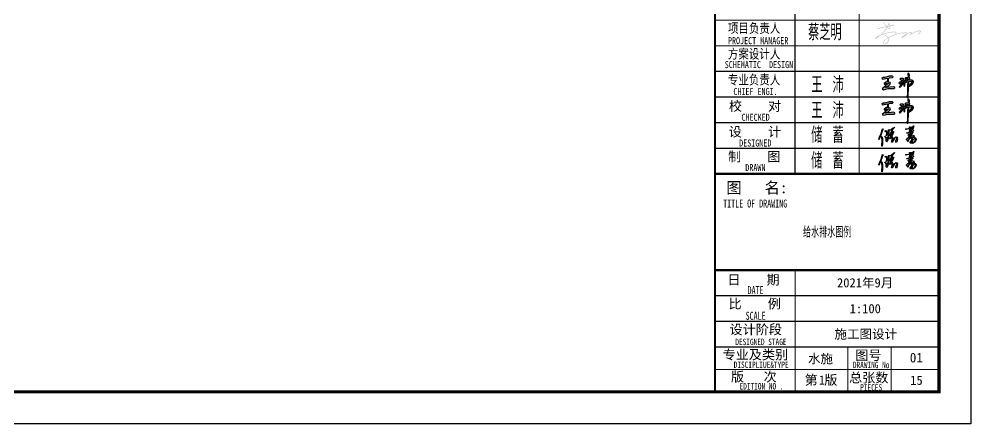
# Model space of a CAD drawing. Extents: x 27938 to 1507990, y 110129 to 923079.
# Drawn here: x 660812 to 690551, y 660457 to 673089 of the extents above; entities that cross this region are included whole.
import ezdxf
from ezdxf.enums import TextEntityAlignment as Align

# ---------------------------------------------------------------- set-up
doc = ezdxf.new("R2010")
doc.units = 0
doc.header["$LTSCALE"] = 1000
doc.header["$MEASUREMENT"] = 0
for name, color, linetype in [('C-Sheet-图框', 101, 'Continuous'), ('图框', 140, 'Continuous'), ('图签文字', 147, 'Continuous'), ('签名-水', 7, 'Continuous')]:
    doc.layers.add(name, color=color, linetype=linetype)
doc.layers.add('yichutu', color=7, linetype='Continuous', true_color=0xffffff, plot=False)
doc.layers.add('图签', color=147, linetype='Continuous', lineweight=18)
doc.styles.add('宋体', font='', dxfattribs={"height": 50})
doc.styles.add('建筑图签-1', font='simhei.ttf', dxfattribs={"width": 0.7})
doc.styles.add('建筑图签-2', font='TXT.shx', dxfattribs={"width": 0.5, "bigfont": 'HZTXT.shx'})
doc.styles.get('宋体').set_extended_font_data('SimSun')

# ---------------------------------------------------------------- blocks, each defined once
blk = doc.blocks.new('jhsarg')
at = {"linetype": 'Continuous'}
h = blk.add_hatch(color=256, dxfattribs=at)
h.paths.add_polyline_path([(375.5, 273), (366.5, 254), (364.5, 243), (362.5, 241), (363.5, 239), (364.5, 238), (367.5, 247), (366.5, 248), (376.5, 269), (384.5, 292), (388.5, 297), (386.5, 299), (381.5, 293)])
h.paths.add_polyline_path([(381.5, 251), (376.5, 258), (374.5, 258), (373.5, 256), (378.5, 251), (381.5, 238), (380.5, 200), (382.5, 199), (384.5, 213), (383.5, 242)])
h.paths.add_polyline_path([(410.5, 284), (403.5, 289), (399.5, 288), (399.5, 285), (404.5, 283), (405.5, 284), (409.5, 279), (409.5, 270), (404.5, 259), (407.5, 261), (411.5, 269), (412.5, 279)], flags=17)
h.paths.add_polyline_path([(441.5, 296), (452.5, 305), (454.5, 310), (447.5, 304), (439.5, 304), (437.5, 298), (433.5, 295), (424.5, 293), (418.5, 294), (416.5, 292), (420.5, 286), (420.5, 272), (417.5, 255), (410.5, 236), (408.5, 238), (408.5, 243), (405.5, 250), (400.5, 255), (397.5, 255), (397.5, 253), (403.5, 248), (405.5, 244), (405.5, 228), (408.5, 224), (410.5, 226), (414.5, 235), (421.5, 269), (421.5, 289), (435.5, 293), (435.5, 285), (426.5, 261), (429.5, 260), (433.5, 268), (439.5, 275), (441.5, 273), (438.5, 265), (424.5, 242), (428.5, 241), (429.5, 247), (433.5, 251), (435.5, 251), (438.5, 247), (439.5, 235), (436.5, 223), (440.5, 222), (451.5, 241), (457.5, 247), (463.5, 250), (466.5, 247), (466.5, 244), (460.5, 230), (460.5, 223), (464.5, 220), (467.5, 225), (470.5, 239), (469.5, 241), (471.5, 245), (466.5, 252), (461.5, 253), (451.5, 246), (442.5, 233), (441.5, 248), (438.5, 254), (435.5, 256), (439.5, 261), (448.5, 281), (447.5, 284), (445.5, 284), (439.5, 280), (437.5, 277), (435.5, 278)])
h.paths.add_polyline_path([(545.5, 311), (540.5, 311), (539.5, 308), (541.5, 305), (539.5, 303), (526.5, 300), (518.5, 300), (517.5, 298), (521.5, 295), (527.5, 298), (539.5, 300), (541.5, 295), (540.5, 284), (537.5, 281), (524.5, 276), (527.5, 273), (538.5, 278), (541.5, 277), (543.5, 280), (547.5, 282), (551.5, 279), (546.5, 274), (531.5, 265), (532.5, 263), (535.5, 263), (548.5, 271), (550.5, 270), (542.5, 261), (536.5, 257), (538.5, 252), (530.5, 247), (523.5, 239), (523.5, 235), (528.5, 234), (528.5, 229), (531.5, 227), (533.5, 229), (534.5, 236), (546.5, 247), (553.5, 250), (565.5, 250), (570.5, 244), (557.5, 236), (555.5, 237), (555.5, 241), (557.5, 246), (552.5, 246), (553.5, 234), (544.5, 223), (544.5, 218), (546.5, 216), (559.5, 215), (572.5, 224), (579.5, 235), (579.5, 241), (577.5, 246), (567.5, 254), (565.5, 259), (566.5, 261), (561.5, 263), (560.5, 261), (564.5, 255), (563.5, 253), (551.5, 253), (540.5, 247), (536.5, 243), (534.5, 244), (537.5, 249), (554.5, 262), (553.5, 265), (550.5, 265), (551.5, 267), (553.5, 265), (552.5, 268), (560.5, 276), (560.5, 278), (556.5, 281), (563.5, 287), (563.5, 289), (557.5, 291), (562.5, 304), (564.5, 317), (561.5, 317), (559.5, 313), (547.5, 308)])
h.paths.add_polyline_path([(558.5, 309), (558.5, 300), (554.5, 299), (550.5, 302), (546.5, 300), (548.5, 297), (552.5, 296), (550.5, 290), (544.5, 285), (542.5, 288), (543.5, 289), (544.5, 302)], flags=16)
h.paths.add_polyline_path([(552.5, 290), (553.5, 289), (551.5, 289)], flags=16)
h.paths.add_polyline_path([(549.5, 283), (550.5, 282), (548.5, 282)], flags=16)
h.paths.add_polyline_path([(553.5, 284), (554.5, 283), (552.5, 283), (553.5, 282), (551.5, 282), (552.5, 283)], flags=16)
h.paths.add_polyline_path([(571.5, 248), (575.5, 243), (576.5, 236), (567.5, 223), (559.5, 217), (555.5, 219), (555.5, 225), (556.5, 226), (557.5, 233), (571.5, 244)], flags=16)
h.paths.add_polyline_path([(550.5, 226), (553.5, 226), (554.5, 219), (549.5, 219), (549.5, 225)], flags=16)
for points in [[(363.5, 239), (362.5, 241), (364.5, 243), (366.5, 254), (375.5, 273), (381.5, 293), (386.5, 299), (388.5, 297), (384.5, 292), (376.5, 269), (366.5, 248), (367.5, 247), (364.5, 238), (363.5, 239)], [(397.5, 253), (397.5, 255), (400.5, 255), (405.5, 250), (408.5, 243), (408.5, 238), (410.5, 236), (417.5, 255), (420.5, 272), (420.5, 286), (416.5, 292), (418.5, 294), (424.5, 293), (433.5, 295), (437.5, 298), (439.5, 304), (447.5, 304), (454.5, 310), (452.5, 305), (441.5, 296), (435.5, 278), (437.5, 277), (439.5, 280), (445.5, 284), (447.5, 284), (448.5, 281), (439.5, 261), (435.5, 256), (438.5, 254), (441.5, 248), (442.5, 233), (451.5, 246), (461.5, 253), (466.5, 252), (471.5, 245), (469.5, 241), (470.5, 239), (467.5, 225), (464.5, 220), (460.5, 223), (460.5, 230), (466.5, 244), (466.5, 247), (463.5, 250), (457.5, 247), (451.5, 241), (440.5, 222), (436.5, 223), (439.5, 235), (438.5, 247), (435.5, 251), (433.5, 251), (429.5, 247), (428.5, 241), (424.5, 242), (438.5, 265), (441.5, 273), (439.5, 275), (433.5, 268), (429.5, 260), (426.5, 261), (435.5, 285), (435.5, 293), (421.5, 289), (421.5, 269), (414.5, 235), (410.5, 226), (408.5, 224), (405.5, 228), (405.5, 244), (403.5, 248), (397.5, 253)], [(399.5, 285), (399.5, 288), (403.5, 289), (410.5, 284), (412.5, 279), (411.5, 269), (407.5, 261), (404.5, 259), (409.5, 270), (409.5, 279), (405.5, 284), (404.5, 283), (399.5, 285)], [(517.5, 298), (518.5, 300), (526.5, 300), (539.5, 303), (541.5, 305), (539.5, 308), (540.5, 311), (545.5, 311), (547.5, 308), (559.5, 313), (561.5, 317), (564.5, 317), (562.5, 304), (557.5, 291), (563.5, 289), (563.5, 287), (556.5, 281), (560.5, 278), (560.5, 276), (552.5, 268), (554.5, 262), (537.5, 249), (534.5, 244), (536.5, 243), (540.5, 247), (551.5, 253), (563.5, 253), (564.5, 255), (560.5, 261), (561.5, 263), (566.5, 261), (565.5, 259), (567.5, 254), (577.5, 246), (579.5, 241), (579.5, 235), (572.5, 224), (559.5, 215), (546.5, 216), (544.5, 218), (544.5, 223), (553.5, 234), (552.5, 246), (557.5, 246), (555.5, 241), (555.5, 237), (557.5, 236), (570.5, 244), (565.5, 250), (553.5, 250), (546.5, 247), (534.5, 236), (533.5, 229), (531.5, 227), (528.5, 229), (528.5, 234), (523.5, 235), (523.5, 239), (530.5, 247), (538.5, 252), (536.5, 257), (542.5, 261), (550.5, 270), (548.5, 271), (535.5, 263), (532.5, 263), (531.5, 265), (546.5, 274), (551.5, 279), (547.5, 282), (543.5, 280), (541.5, 277), (538.5, 278), (527.5, 273), (524.5, 276), (537.5, 281), (540.5, 284), (541.5, 295), (539.5, 300), (527.5, 298), (521.5, 295), (517.5, 298)], [(543.5, 289), (542.5, 288), (544.5, 285), (550.5, 290), (552.5, 296), (548.5, 297), (546.5, 300), (550.5, 302), (554.5, 299), (558.5, 300), (558.5, 309), (544.5, 302), (543.5, 289)], [(549.5, 283), (548.5, 282), (550.5, 282), (549.5, 283)], [(552.5, 290), (551.5, 289), (553.5, 289), (552.5, 290)], [(552.5, 283), (551.5, 282), (553.5, 282), (552.5, 283)], [(553.5, 284), (552.5, 283), (554.5, 283), (553.5, 284)], [(373.5, 256), (374.5, 258), (376.5, 258), (381.5, 251), (383.5, 242), (384.5, 213), (382.5, 199), (380.5, 200), (381.5, 238), (378.5, 251), (373.5, 256)], [(550.5, 226), (549.5, 225), (549.5, 219), (554.5, 219), (553.5, 226), (550.5, 226)], [(551.5, 267), (550.5, 265), (553.5, 265), (551.5, 267)], [(556.5, 226), (555.5, 225), (555.5, 219), (559.5, 217), (567.5, 223), (576.5, 236), (575.5, 243), (571.5, 248), (571.5, 244), (557.5, 233), (556.5, 226)]]:
    blk.add_lwpolyline(points, dxfattribs=at)
blk = doc.blocks.new('王沛')
h = blk.add_hatch(color=7)
h.paths.add_polyline_path([(205, 110), (204, 111), (202, 111), (187, 96), (190, 92), (198, 100)])
h.paths.add_polyline_path([(141, 110), (141, 111), (143, 110), (140, 108)], flags=16)
h.paths.add_polyline_path([(130, 110), (135, 110), (134, 102), (129, 107)], flags=16)
h.paths.add_polyline_path([(232, 120), (238, 120), (243, 118), (243, 115), (233, 103), (230, 103), (229, 113), (230, 119)], flags=16)
h.paths.add_polyline_path([(206, 120), (205, 121), (201, 121), (187, 114), (186, 111), (191, 109), (201, 115), (205, 115), (207, 117)])
h.paths.add_polyline_path([(206, 130), (205, 131), (193, 131), (191, 128), (196, 125), (203, 124), (207, 127)])
h.paths.add_polyline_path([(159, 141), (158, 142), (144, 141), (126, 136), (118, 136), (113, 132), (115, 129), (137, 133), (136, 116), (130, 115), (123, 110), (123, 108), (130, 99), (114, 86), (120, 83), (140, 88), (165, 88), (168, 91), (168, 93), (165, 96), (128, 92), (135, 97), (138, 97), (148, 107), (150, 111), (148, 114), (141, 116), (141, 129), (144, 135), (158, 136), (161, 139)])
h.paths.add_polyline_path([(229, 153), (228, 154), (225, 153), (227, 137), (225, 135), (215, 135), (212, 132), (214, 130), (226, 130), (225, 123), (222, 123), (213, 118), (218, 127), (217, 128), (213, 126), (209, 121), (207, 110), (208, 99), (210, 98), (212, 100), (212, 113), (220, 117), (226, 118), (224, 105), (223, 62), (222, 55), (219, 54), (222, 49), (225, 49), (227, 51), (228, 98), (233, 98), (245, 108), (249, 115), (249, 119), (242, 124), (230, 125), (231, 130), (234, 132), (234, 134), (231, 136), (232, 144)])
at = {"color": 7, "linetype": 'Continuous', "elevation": 7849739}
for points in [[(159, 141), (158, 142), (144, 141), (126, 136), (118, 136), (113, 132), (115, 129), (137, 133), (136, 116), (130, 115), (123, 110), (123, 108), (130, 99), (114, 86), (120, 83), (140, 88), (165, 88), (168, 91), (168, 93), (165, 96), (128, 92), (135, 97), (138, 97), (148, 107), (150, 111), (148, 114), (141, 116), (141, 129), (144, 135), (158, 136), (161, 139), (159, 141)], [(206, 130), (205, 131), (193, 131), (191, 128), (196, 125), (203, 124), (207, 127), (206, 130)], [(229, 153), (228, 154), (225, 153), (227, 137), (225, 135), (215, 135), (212, 132), (214, 130), (226, 130), (225, 123), (222, 123), (213, 118), (218, 127), (217, 128), (213, 126), (209, 121), (207, 110), (208, 99), (210, 98), (212, 100), (212, 113), (220, 117), (226, 118), (224, 105), (223, 62), (222, 55), (219, 54), (222, 49), (225, 49), (227, 51), (228, 98), (233, 98), (245, 108), (249, 115), (249, 119), (242, 124), (230, 125), (231, 130), (234, 132), (234, 134), (231, 136), (232, 144), (229, 153)], [(130, 110), (135, 110), (134, 102), (129, 107), (130, 110)], [(141, 110), (141, 111), (143, 110), (140, 108), (141, 110)], [(206, 120), (205, 121), (201, 121), (187, 114), (186, 111), (191, 109), (201, 115), (205, 115), (207, 117), (206, 120)], [(205, 110), (204, 111), (202, 111), (187, 96), (190, 92), (198, 100), (205, 110)], [(232, 120), (238, 120), (243, 118), (243, 115), (233, 103), (230, 103), (229, 113), (230, 119), (232, 120)]]:
    blk.add_lwpolyline(points, dxfattribs=at)
blk = doc.blocks.new('TK')
at = {"layer": '签名-水', "linetype": 'Continuous'}
h = blk.add_hatch(color=0, dxfattribs=at)
h.dxf.hatch_style = 1
h.paths.add_polyline_path([(546890, 501732), (546890, 501738), (546896, 501744), (546894, 501748), (546902, 501754), (546918, 501778), (546928, 501742)], flags=16)
h.paths.add_polyline_path([(546872, 501694), (546872, 501700), (546882, 501710), (546892, 501710), (546918, 501718), (546932, 501718), (546934, 501680), (546930, 501666), (546926, 501662), (546914, 501660), (546886, 501678)], flags=16)
h.paths.add_polyline_path([(546740, 501192), (546746, 501222), (546754, 501230), (546754, 501238), (546762, 501242), (546766, 501258), (546772, 501260), (546784, 501274), (546792, 501278), (546810, 501302), (546820, 501304), (546836, 501320), (546848, 501326), (546856, 501336), (546872, 501340), (546878, 501346), (546882, 501346), (546884, 501338), (546890, 501332), (546892, 501314), (546896, 501306), (546894, 501276), (546864, 501232), (546860, 501232), (546836, 501208), (546832, 501208), (546804, 501188), (546796, 501188), (546788, 501182), (546750, 501182)], flags=16)
h.paths.add_polyline_path([(546720, 501202), (546718, 501200), (546724, 501180), (546738, 501166), (546758, 501160), (546790, 501158), (546794, 501162), (546824, 501170), (546838, 501178), (546844, 501186), (546854, 501190), (546864, 501202), (546868, 501200), (546870, 501206), (546892, 501226), (546892, 501230), (546900, 501238), (546914, 501262), (546920, 501292), (546926, 501302), (546918, 501312), (546914, 501334), (546910, 501338), (546908, 501348), (546902, 501354), (546902, 501360), (546908, 501360), (546920, 501370), (546936, 501376), (546942, 501384), (546950, 501384), (546958, 501390), (546980, 501396), (546984, 501402), (546990, 501402), (547008, 501412), (547016, 501412), (547018, 501416), (547028, 501418), (547040, 501426), (547048, 501426), (547056, 501432), (547092, 501442), (547096, 501446), (547116, 501450), (547126, 501456), (547134, 501456), (547160, 501466), (547170, 501466), (547190, 501476), (547200, 501474), (547212, 501480), (547236, 501484), (547240, 501488), (547246, 501486), (547252, 501490), (547280, 501492), (547288, 501496), (547424, 501508), (547446, 501506), (547456, 501502), (547460, 501496), (547456, 501488), (547448, 501486), (547440, 501478), (547428, 501474), (547366, 501432), (547358, 501422), (547346, 501416), (547338, 501406), (547334, 501406), (547330, 501398), (547322, 501398), (547318, 501394), (547322, 501390), (547306, 501376), (547308, 501364), (547320, 501354), (547328, 501360), (547336, 501360), (547346, 501368), (547354, 501370), (547382, 501392), (547392, 501396), (547396, 501402), (547404, 501402), (547418, 501414), (547426, 501416), (547474, 501460), (547484, 501478), (547492, 501486), (547498, 501484), (547504, 501490), (547522, 501494), (547524, 501498), (547532, 501498), (547540, 501504), (547568, 501512), (547600, 501512), (547596, 501500), (547588, 501490), (547572, 501482), (547560, 501464), (547564, 501448), (547572, 501444), (547582, 501444), (547588, 501452), (547594, 501452), (547636, 501482), (547650, 501486), (547668, 501504), (547684, 501508), (547690, 501516), (547694, 501514), (547746, 501538), (547754, 501538), (547780, 501550), (547820, 501560), (547824, 501564), (547846, 501564), (547866, 501570), (547880, 501566), (547880, 501556), (547870, 501544), (547870, 501538), (547862, 501530), (547858, 501520), (547846, 501512), (547832, 501490), (547836, 501478), (547844, 501470), (547852, 501472), (547874, 501498), (547880, 501512), (547894, 501528), (547894, 501532), (547902, 501540), (547912, 501558), (547912, 501574), (547900, 501588), (547882, 501592), (547834, 501590), (547818, 501582), (547808, 501584), (547770, 501568), (547748, 501564), (547740, 501556), (547712, 501548), (547686, 501532), (547676, 501530), (547662, 501518), (547656, 501518), (547650, 501512), (547626, 501502), (547632, 501514), (547624, 501534), (547612, 501534), (547606, 501538), (547586, 501538), (547540, 501528), (547526, 501520), (547486, 501506), (547480, 501518), (547464, 501526), (547456, 501524), (547452, 501530), (547428, 501532), (547396, 501530), (547390, 501526), (547370, 501528), (547356, 501526), (547350, 501522), (547314, 501522), (547302, 501518), (547298, 501520), (547290, 501514), (547270, 501516), (547250, 501512), (547244, 501508), (547194, 501500), (547190, 501494), (547164, 501490), (547132, 501478), (547092, 501468), (547086, 501462), (547082, 501464), (547058, 501452), (547046, 501450), (547008, 501432), (547002, 501432), (546988, 501422), (546982, 501422), (546974, 501416), (546966, 501416), (546944, 501402), (546934, 501400), (546924, 501390), (546918, 501390), (546914, 501384), (546908, 501384), (546888, 501372), (546874, 501394), (546850, 501418), (546826, 501436), (546816, 501440), (546804, 501452), (546772, 501452), (546768, 501448), (546782, 501432), (546804, 501420), (546810, 501420), (546854, 501384), (546868, 501366), (546868, 501360), (546852, 501352), (546838, 501340), (546830, 501338), (546822, 501328), (546812, 501324), (546802, 501312), (546792, 501308), (546744, 501258), (546728, 501228), (546728, 501220), (546722, 501214)])
h.paths.add_polyline_path([(546478, 501354), (546476, 501352), (546476, 501342), (546486, 501334), (546508, 501336), (546536, 501350), (546540, 501356), (546554, 501358), (546564, 501368), (546572, 501370), (546580, 501380), (546592, 501384), (546596, 501392), (546602, 501392), (546642, 501426), (546646, 501426), (546652, 501434), (546664, 501436), (546682, 501448), (546694, 501450), (546714, 501460), (546726, 501460), (546732, 501466), (546746, 501468), (546752, 501474), (546772, 501476), (546786, 501484), (546790, 501482), (546794, 501486), (546818, 501490), (546864, 501506), (546876, 501506), (546958, 501524), (546964, 501522), (546994, 501528), (547034, 501526), (547040, 501530), (547092, 501530), (547124, 501524), (547120, 501516), (547110, 501508), (547108, 501498), (547114, 501490), (547124, 501490), (547142, 501508), (547150, 501530), (547144, 501542), (547124, 501550), (547102, 501552), (547090, 501548), (547082, 501552), (547034, 501552), (547014, 501548), (547004, 501550), (546994, 501546), (546984, 501548), (546976, 501544), (546968, 501546), (546934, 501542), (546922, 501536), (546914, 501538), (546898, 501532), (546872, 501530), (546868, 501526), (546866, 501528), (546810, 501510), (546792, 501508), (546784, 501502), (546766, 501500), (546764, 501496), (546698, 501474), (546714, 501494), (546772, 501552), (546804, 501598), (546816, 501610), (546818, 501620), (546826, 501624), (546858, 501674), (546874, 501658), (546900, 501642), (546910, 501632), (546928, 501630), (546940, 501640), (546948, 501652), (546946, 501656), (546950, 501664), (546954, 501696), (546954, 501716), (546950, 501720), (546952, 501724), (546964, 501728), (546970, 501726), (546976, 501730), (546996, 501730), (547002, 501734), (547012, 501732), (547022, 501738), (547062, 501742), (547076, 501752), (547076, 501766), (547068, 501774), (547054, 501774), (547020, 501762), (547006, 501764), (546986, 501754), (546946, 501746), (546934, 501782), (546930, 501816), (546918, 501822), (546904, 501820), (546900, 501816), (546892, 501790), (546884, 501778), (546882, 501768), (546862, 501726), (546856, 501728), (546852, 501724), (546842, 501728), (546776, 501814), (546764, 501824), (546756, 501824), (546750, 501820), (546752, 501802), (546786, 501766), (546820, 501716), (546808, 501714), (546804, 501710), (546776, 501706), (546772, 501702), (546762, 501702), (546718, 501690), (546712, 501692), (546710, 501688), (546668, 501684), (546652, 501678), (546634, 501678), (546622, 501672), (546610, 501672), (546604, 501676), (546600, 501672), (546562, 501672), (546558, 501668), (546558, 501650), (546566, 501640), (546600, 501642), (546608, 501638), (546614, 501646), (546638, 501654), (546644, 501652), (546666, 501660), (546686, 501660), (546692, 501664), (546700, 501664), (546704, 501668), (546710, 501666), (546742, 501676), (546750, 501674), (546766, 501678), (546770, 501684), (546788, 501684), (546798, 501690), (546806, 501688), (546812, 501694), (546838, 501696), (546842, 501694), (546842, 501688), (546832, 501676), (546830, 501668), (546822, 501662), (546816, 501646), (546798, 501624), (546786, 501602), (546778, 501596), (546750, 501558), (546674, 501480), (546644, 501454), (546592, 501430), (546578, 501420), (546564, 501416), (546556, 501408), (546534, 501398), (546518, 501384), (546510, 501384), (546492, 501364)])
at = {"layer": '图框'}
blk.add_lwpolyline([(465375, 548714), (549475, 548714), (549475, 489314), (465375, 489314)], close=True, dxfattribs=at)
blk.add_lwpolyline([(465375, 548714), (549475, 548714), (549475, 489314), (465375, 489314)], close=True, dxfattribs=at)
at = {"layer": '图框', "const_width": 100}
blk.add_lwpolyline([(548475, 490314), (548475, 547714), (467875, 547714), (467875, 490314)], close=True, dxfattribs=at)
at = {"layer": '图框'}
for points, const_width in [([(541480, 490314), (541480, 547714)], 70), ([(543979, 497114), (543980, 503514)], 35), ([(545980, 497114), (545980, 503514)], 35), ([(541480, 501914), (548480, 501914)], 35), ([(541480, 501114), (548480, 501114)], 35), ([(541480, 500314), (548480, 500314)], 35), ([(541480, 499514), (548480, 499514)], 35), ([(541480, 498714), (548480, 498714)], 35), ([(541480, 497914), (548480, 497914)], 35), ([(541480, 497114), (548480, 497114)], 70), ([(541480, 494114), (548480, 494114)], 70), ([(543980, 491714), (543980, 494114)], 35), ([(541480, 493314), (548480, 493314)], 35), ([(541480, 492514), (548480, 492514)], 35), ([(541480, 491714), (548480, 491714)], 35), ([(541480, 491714), (547980, 491714)], 35), ([(543980, 490314), (543980, 491714)], 35), ([(545630, 490314), (545630, 491714)], 35), ([(545630, 490314), (545630, 491714)], 35), ([(545630, 490314), (545630, 491714)], 35), ([(546980, 490314), (546980, 491714)], 35), ([(541480, 491014), (545630, 491014)], 35), ([(545630, 491014), (548480, 491014)], 35)]:
    blk.add_lwpolyline(points, dxfattribs=dict(at, const_width=const_width))
at = {"xscale": 7.2, "yscale": 7.2, "zscale": 7.2}
for p in [(545882, 499145, -56518121), (545882, 498345, -56518121)]:
    blk.add_blockref('王沛', p, dxfattribs=at)
at = {"layer": '签名-水', "color": 0, "linetype": 'Continuous', "xscale": 5.4, "yscale": 5.4, "zscale": 5.4}
for p in [(544637, 496904), (544637, 496104)]:
    blk.add_blockref('jhsarg', p, dxfattribs=at)
at = {"layer": '图框', "style": '建筑图签-1', "width": 0.7}
for s, height, p in [('PROJECT MANAGER', 220, (541884, 501162, -1799)), ('SCHEMATIC  DESIGN', 220, (541783, 500415, -1799)), ('TITLE OF DRAWING', 250, (541734, 496066)), ('DATE', 250, (542496, 493363)), ('SCALE', 250, (542435, 492564)), ('DESIGNED STAGE', 200, (542113, 491774)), ('DISCIPLIUE&TYPE', 200, (542063, 491061)), ('DRAWING No.', 200, (545785, 491054)), ('EDITION NO .', 200, (542246, 490388)), ('PIECES', 200, (546014, 490354))]:
    blk.add_text(s, height=height, dxfattribs=at).set_placement(p)
for s, p in [('CHIEF ENGI.', (542744, 499688)), ('CHECKED  ', (542873, 498882)), ('DESIGNED ', (542800, 498079)), (' DRAWN   ', (542865, 497314))]:
    blk.add_text(s, height=220, dxfattribs=at).set_placement(p, align=Align.MIDDLE)
at = {"layer": '图签', "color": 2, "style": '宋体'}
for s, height, p in [('2021年9月', 286.7, (545290, 493575)), ('1:100', 286.7, (545686, 492768)), ('施工图设计', 286.7, (545212, 491975)), ('水施', 286.7, (544384, 491206)), ('1', 287, (544723, 490539)), ('15', 286.7, (547577, 490533))]:
    blk.add_text(s, height=height, dxfattribs=at).set_placement(p)
at = {"layer": '图签文字', "color": 7, "style": '建筑图签-1', "width": 0.8}
for s, p in [('项目负责人', (541882, 501514)), ('方案设计人', (541882, 500712)), ('专业负责人', (541881, 499905))]:
    blk.add_text(s, height=300, dxfattribs=at).set_placement(p)
at = {"layer": '图签文字', "color": 7, "style": '建筑图签-1'}
for s, height, p in [('校    对', 300, (541913, 499082)), ('设    计', 300, (541908, 498280)), ('制    图', 300, (541885, 497505)), ('图   名:', 350, (541835, 496509)), ('日    期', 300, (541864, 493662)), ('比    例', 300, (541902, 492915)), ('设计阶段', 300, (541932, 492113)), ('专业及类别', 300, (541718, 491327)), ('图号', 300, (545861, 491308)), ('版   次 ', 300, (541976, 490637)), ('第 版', 300, (544281, 490537)), ('总张数', 300, (545668, 490608))]:
    blk.add_text(s, height=height, dxfattribs=at).set_placement(p)
at = {"layer": '签名-水', "color": 0, "style": '建筑图签-2', "width": 0.7}
for s, p in [('蔡芝明', (544386, 501285)), ('王 沛', (544488, 499646)), ('王 沛', (544488, 498846)), ('储 蓄', (544484, 498079)), ('储 蓄', (544484, 497279))]:
    blk.add_text(s, height=500, dxfattribs=at).set_placement(p)
blk = doc.blocks.new('yct-841-594-84100-59399.9999999999-100-1000.0')
at = {"layer": 'yichutu', "color": 7, "true_color": 0xffffff}
blk.add_lwpolyline([(0, 0), (0, 59400), (84100, 59400), (84100, 0)], close=True, dxfattribs=at)

msp = doc.modelspace()

# ---------------------------------------------------------------- block references
msp.add_blockref('TK', (141075.6, 171143.3))
at = {"layer": 'yichutu'}
msp.add_blockref('yct-841-594-84100-59399.9999999999-100-1000.0', (606450.6, 660457), dxfattribs=at)

# ---------------------------------------------------------------- texts
at = {"layer": 'C-Sheet-图框', "color": 7, "style": '宋体', "width": 0.6}
msp.add_text('给水排水图例', height=300, dxfattribs=at).set_placement((685304.2, 666305.7))
at = {"layer": 'C-Sheet-图框', "color": 7, "style": '宋体'}
msp.add_text('01', height=300, dxfattribs=at).set_placement((688640.3, 662375.1))

doc.saveas('drawing.dxf')
